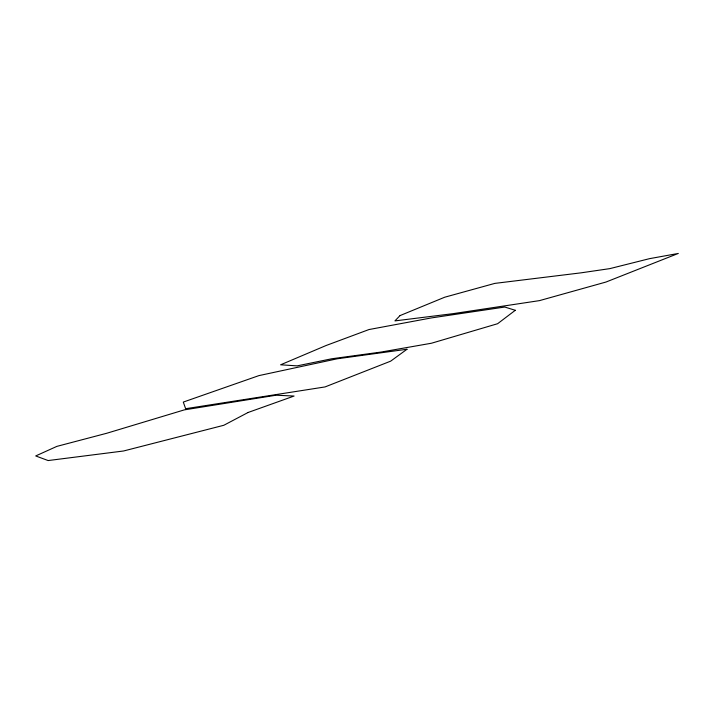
<?xml version="1.0" encoding="UTF-8"?>
<svg xmlns="http://www.w3.org/2000/svg" width="714" height="714" viewBox="0 0 714 714"><rect width="100%" height="100%" fill="white"/><g stroke="black" fill="none" stroke-linecap="round" stroke-linejoin="round"><path stroke-width="1.07" d="M400.054 315.579L394.913 320.907L452.89 313.678L539.489 300.621L605.981 282.039L678.3 253.443L649.517 258.664L609.836 268.625L580.982 272.846L494.802 283.396L444.733 297.211L400.054 315.579M515.285 310.295L497.604 323.719L431.47 343.229L381.071 352.064L331.715 358.776L297.176 365.863L280.593 364.8L326.093 345.514L368.986 329.547L431.417 317.917L504.78 307.038L515.285 310.295M407.007 349.253L390.665 361.159L325.057 386.926L185.64 408.711L183.293 402.08L258.932 375.609L337.285 358.776L407.007 349.253M248.124 412.469L223.794 425.285L123.558 450.989L48.141 460.557L35.7 455.943L56.879 446.375L106.734 433.264L184.346 409.872L276.113 395.217L294.088 396.038L248.124 412.469"/></g></svg>
